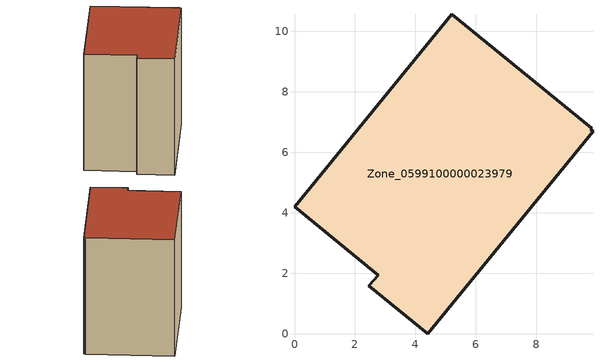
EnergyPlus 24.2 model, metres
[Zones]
Zone_0599100000023979
 floor ground (C_G): 9.79,6.75 9.87,6.69 4.41,0 2.46,1.59 2.76,1.94 0,4.2 5.2,10.57 9.83,6.79 z0
 wall outside (C_F): 9.87,6.69 9.79,6.75 9.83,6.79 5.2,10.57 0,4.2 2.76,1.94 2.46,1.59 4.41,0 9.87,6.69 z0:8.41
 roof outside (C_R): 9.79,6.75 9.83,6.79 5.2,10.57 0,4.2 2.76,1.94 2.46,1.59 4.41,0 9.87,6.69 z8.41
[BUILDING]
Pand.0599100000023979: North Axis=0; Terrain=City; Loads Convergence Tolerance Value=0.04; Temperature Convergence Tolerance Value=0.4; Solar Distribution=FullExterior; Maximum Number of Warmup Days=25; Minimum Number of Warmup Days=1
[Site:Location]
Rotterdam.The.Hague.AP_ZH_NLD Design_Conditions: Latitude=51.96; Longitude=4.45; Time Zone=1; Elevation=-4.5
[SITE:GROUNDTEMPERATURE:BUILDINGSURFACE]
18, 18, 18, 18, 18, 18, 18, 18, 18, 18, 18, 18
[MATERIAL] Thermal Absorptance=0.9; Solar Absorptance=0.7; Visible Absorptance=0.7
Name | Roughness | Thickness | Conductivity | Density | Specific Heat
G.TI.1946-1964 | MediumSmooth | 0.15 | 1 | 540 | 1210
F.TI.1946-1964 | Rough | 0.3 | 0.857143 | 1920 | 840
R.TI.1946-1964 | MediumRough | 0.2 | 0.277778 | 1500 | 1000
[CONSTRUCTION]
C_G: G.TI.1946-1964
C_F: F.TI.1946-1964
C_R: R.TI.1946-1964
[ZONE]
Zone_0599100000023979: Type=1; Multiplier=1; Ceiling Height=Autocalculate; Volume=Autocalculate; Floor Area=autocalculate; Part of Total Floor Area=Yes
[ZONEINFILTRATION:DESIGNFLOWRATE]
Infil_Zone_0599100000023979: Zone or ZoneList or Space or SpaceList=Zone_0599100000023979; Schedule=AlwaysOn; Design Flow Rate Calculation Method=Flow/Area; Flow Rate per Floor Area=0.003; Constant Term Coefficient=1; Temperature Term Coefficient=0; Velocity Term Coefficient=0; Velocity Squared Term Coefficient=0
[HVACTEMPLATE:ZONE:IDEALLOADSAIRSYSTEM]
Zone_0599100000023979: Maximum Heating Supply Air Temperature=50; Minimum Cooling Supply Air Temperature=13; Maximum Heating Supply Air Humidity Ratio=0.0156; Minimum Cooling Supply Air Humidity Ratio=0.0077; Heating Limit=NoLimit; Cooling Limit=NoLimit; Dehumidification Control Type=ConstantSensibleHeatRatio; Cooling Sensible Heat Ratio=0.7; Dehumidification Setpoint=60; Humidification Control Type=None; Humidification Setpoint=30; Outdoor Air Method=None; Outdoor Air Flow Rate per Person=0.00944; Outdoor Air Flow Rate per Zone Floor Area=0; Outdoor Air Flow Rate per Zone=0; Demand Controlled Ventilation Type=None; Outdoor Air Economizer Type=NoEconomizer; Heat Recovery Type=None; Sensible Heat Recovery Effectiveness=0.7; Latent Heat Recovery Effectiveness=0.65
[ZONECONTROL:THERMOSTAT]
ThermostatControl_Zone_0599100000023979: Zone or ZoneList=Zone_0599100000023979; Control Type Schedule=DualSetpointControlType; Control 1=Thermostat_Zone_0599100000023979; Temperature Difference Between Cutout And Setpoint=0
[THERMOSTATSETPOINT:DUALSETPOINT]
Thermostat_Zone_0599100000023979: Heating Setpoint Temperature Schedule=HeatingSetpoint_Zone_0599100000023979; Cooling Setpoint Temperature Schedule=CoolingSetpoint_Zone_0599100000023979
[SCHEDULE:COMPACT]
HeatingSetpoint_Zone_0599100000023979: Through: 12/31, For: AllDays, Until: 24:00, 21
CoolingSetpoint_Zone_0599100000023979: Through: 12/31, For: AllDays, Until: 24:00, 24
DualSetpointControlType: Through: 12/31, For: AllDays, Until: 24:00, 4
AlwaysOn: Through: 12/31, For: AllDays, Until: 24:00, 1
